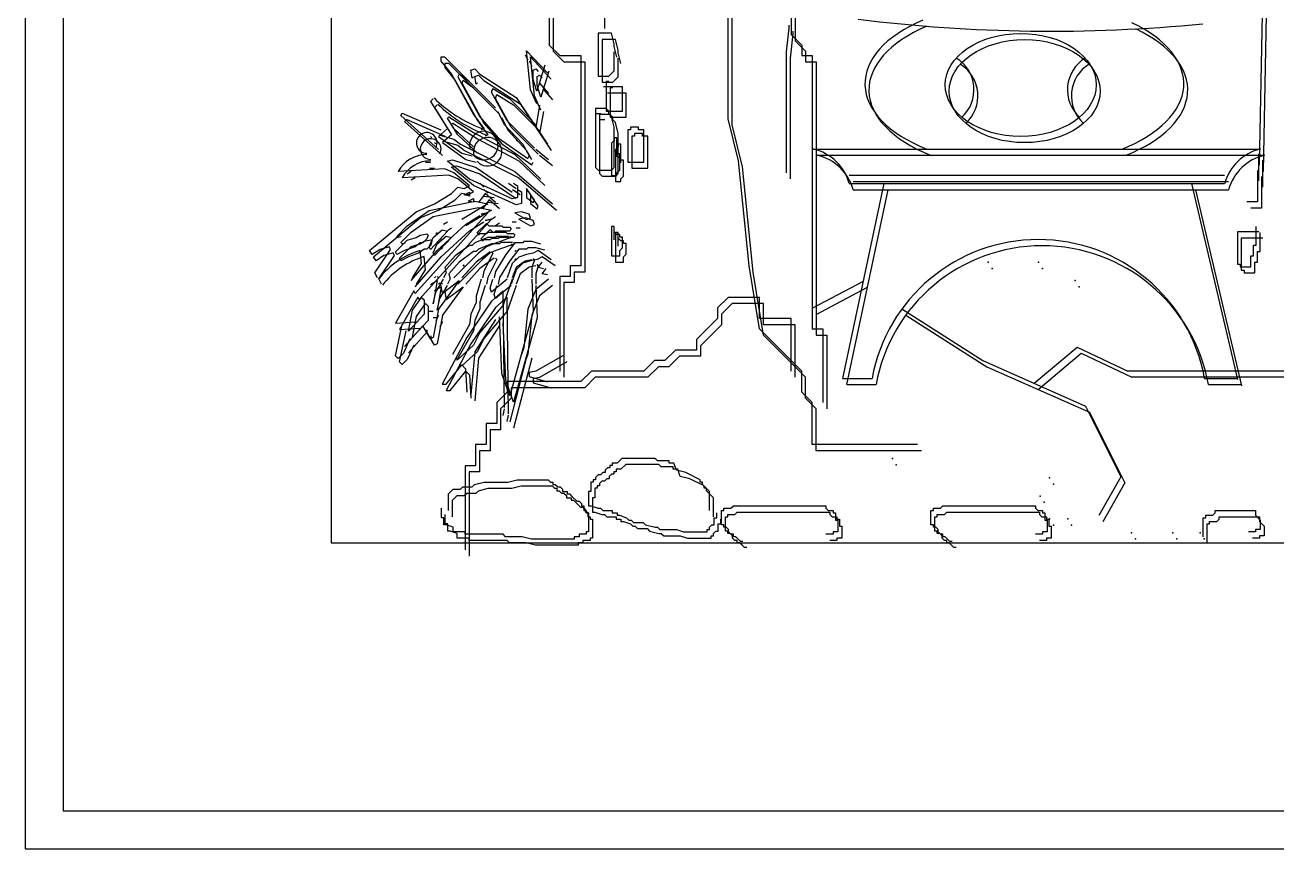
# Model space of a CAD drawing. Extents: x -74236 to 286982, y -14633 to 132816.
# Drawn here: x 105954.1 to 106281.5, y 123615.9 to 123831.3 of the extents above; entities that cross this region are included whole.
import ezdxf

# ---------------------------------------------------------------- set-up
doc = ezdxf.new("R2010")
doc.units = 0
doc.header["$LTSCALE"] = 10
doc.header["$MEASUREMENT"] = 0
doc.header["$PDSIZE"] = 5
for name, color, linetype in [('1活动家具', 4, 'Continuous'), ('4', 4, 'Continuous'), ('LAYER3', 4, 'Continuous')]:
    doc.layers.add(name, color=color, linetype=linetype)

# ---------------------------------------------------------------- blocks, each defined once
blk = doc.blocks.new('dsfgdgf')
at = {"layer": '4', "ltscale": 20}
for points in [[(106190.1, 122712.88), (106990.1, 122712.88), (106990.1, 123412.88), (106190.1, 123412.88)], [(106200.1, 122722.88), (106980.1, 122722.88), (106980.1, 123402.88), (106200.1, 123402.88)], [(106270.1, 122792.88), (106910.1, 122792.88), (106910.1, 123332.88), (106270.1, 123332.88)]]:
    blk.add_lwpolyline(points, close=True, dxfattribs=at)
at = {"layer": 'LAYER3'}
for p, q in [((106327.17, 123068.66), (106327.17, 122922.99)), ((106328.2, 123067.04), (106328.2, 122921.37)), ((106390.43, 122975.21), (106390.43, 122925.74)), ((106391.46, 122973.59), (106391.46, 122924.12)), ((106514.11, 122956.28), (106512.77, 122891.56)), ((106515.15, 122954.66), (106513.8, 122889.94)), ((106341.7, 122927.29), (106341.7, 122942.73)), ((106373.93, 122903.75), (106373.93, 122942.23)), ((106374.96, 122902.13), (106374.96, 122940.61)), ((106343.48, 122926.1), (106339.97, 122926.1)), ((106339.97, 122926.1), (106339.97, 122914.88)), ((106344.18, 122923.3), (106343.48, 122926.1)), ((106389.83, 122927.51), (106389.12, 122921.19)), ((106389.83, 122928.21), (106389.83, 122927.51)), ((106390.86, 122925.89), (106390.15, 122919.57)), ((106390.43, 122925.74), (106393.18, 122922.99)), ((106390.86, 122926.59), (106390.86, 122925.89)), ((106327.17, 122922.99), (106329.92, 122920.24)), ((106344.51, 122924.48), (106341, 122924.48)), ((106341, 122924.48), (106341, 122913.26)), ((106344.18, 122922.6), (106344.18, 122923.3)), ((106344.88, 122919.79), (106344.18, 122922.6)), ((106345.21, 122921.68), (106344.51, 122924.48)), ((106391.46, 122924.12), (106394.21, 122921.37)), ((106393.18, 122922.99), (106393.18, 122920.24)), ((106299.88, 122919.8), (106298.86, 122919.8)), ((106298.86, 122919.8), (106298.86, 122918.78)), ((106298.86, 122918.78), (106301.57, 122915.39)), ((106313.1, 122906.57), (106299.88, 122919.8)), ((106320.9, 122920.48), (106321.58, 122919.12)), ((106321.24, 122921.5), (106326.67, 122915.73)), ((106322.26, 122911.32), (106321.24, 122921.5)), ((106321.93, 122918.86), (106322.61, 122917.5)), ((106322.27, 122919.88), (106327.7, 122914.11)), ((106323.29, 122909.7), (106322.27, 122919.88)), ((106328.2, 122921.37), (106330.95, 122918.62)), ((106329.92, 122920.24), (106335.42, 122920.24)), ((106330.95, 122918.62), (106336.45, 122918.62)), ((106335.42, 122920.24), (106335.42, 122865.27)), ((106336.45, 122918.62), (106336.45, 122863.65)), ((106344.18, 122916.28), (106344.18, 122921.19)), ((106345.21, 122920.98), (106345.21, 122921.68)), ((106345.92, 122918.17), (106345.21, 122920.98)), ((106345.21, 122914.66), (106345.21, 122919.57)), ((106389.12, 122921.19), (106389.12, 122889.61)), ((106390.15, 122919.57), (106390.15, 122887.99)), ((106393.18, 122920.24), (106395.93, 122920.24)), ((106394.21, 122921.37), (106394.21, 122918.62)), ((106394.21, 122918.62), (106396.96, 122918.62)), ((106395.93, 122920.24), (106395.93, 122848.78)), ((106396.96, 122918.62), (106396.96, 122847.16)), ((106300.91, 122918.18), (106299.89, 122918.18)), ((106299.89, 122918.18), (106299.89, 122917.16)), ((106299.89, 122917.16), (106302.6, 122913.77)), ((106314.13, 122904.95), (106300.91, 122918.18)), ((106301.57, 122915.39), (106307.34, 122904.88)), ((106303.61, 122915.39), (106303.27, 122914.71)), ((106306.32, 122913.36), (106303.61, 122915.39)), ((106306.66, 122916.41), (106307.68, 122916.75)), ((106307, 122914.37), (106306.66, 122916.41)), ((106307.68, 122916.75), (106309.03, 122915.39)), ((106309.03, 122915.39), (106318.53, 122909.29)), ((106322.94, 122916.41), (106323.62, 122916.75)), ((106322.94, 122914.03), (106322.94, 122916.41)), ((106323.62, 122916.75), (106324.3, 122916.07)), ((106325.99, 122917.76), (106323.96, 122910.98)), ((106327.02, 122916.14), (106324.99, 122909.36)), ((106342.78, 122914.88), (106344.18, 122916.28)), ((106302.6, 122913.77), (106308.37, 122903.26)), ((106303.27, 122914.71), (106309.03, 122904.2)), ((106304.64, 122913.77), (106304.3, 122913.09)), ((106304.3, 122913.09), (106310.06, 122902.58)), ((106307.35, 122911.74), (106304.64, 122913.77)), ((106307.34, 122914.71), (106307, 122914.37)), ((106307, 122914.37), (106307, 122914.37)), ((106307.69, 122914.79), (106308.71, 122915.13)), ((106308.03, 122912.75), (106307.69, 122914.79)), ((106308.37, 122913.09), (106308.03, 122912.75)), ((106308.03, 122912.75), (106308.03, 122912.75)), ((106308.71, 122915.13), (106310.06, 122913.77)), ((106310.06, 122913.77), (106319.56, 122907.67)), ((106323.96, 122910.98), (106322.94, 122914.03)), ((106323.97, 122914.79), (106324.65, 122915.13)), ((106323.97, 122912.41), (106323.97, 122914.79)), ((106324.99, 122909.36), (106323.97, 122912.41)), ((106324.63, 122913.02), (106327.01, 122910.3)), ((106324.65, 122915.13), (106325.33, 122914.45)), ((106339.97, 122914.88), (106342.78, 122914.88)), ((106341, 122913.26), (106343.81, 122913.26)), ((106346.29, 122912.07), (106341.37, 122912.07)), ((106342.78, 122913.47), (106342.08, 122913.47)), ((106342.08, 122913.47), (106342.08, 122905.75)), ((106343.81, 122913.26), (106345.21, 122914.66)), ((106346.29, 122905.75), (106346.29, 122912.07)), ((106296.82, 122908.95), (106296.14, 122908.27)), ((106312.09, 122910.64), (106312.42, 122911.66)), ((106316.16, 122903.18), (106312.09, 122910.64)), ((106312.42, 122911.66), (106316.83, 122908.95)), ((106313.12, 122909.02), (106313.46, 122910.04)), ((106317.19, 122901.56), (106313.12, 122909.02)), ((106313.46, 122910.04), (106317.86, 122907.33)), ((106316.83, 122908.95), (106323.62, 122902.16)), ((106318.53, 122909.29), (106326.67, 122897.08)), ((106323.96, 122907.59), (106322.26, 122911.32)), ((106324.99, 122905.97), (106323.29, 122909.7)), ((106325.67, 122911.4), (106328.04, 122908.68)), ((106347.32, 122910.45), (106342.41, 122910.45)), ((106343.81, 122911.85), (106343.11, 122911.85)), ((106343.11, 122911.85), (106343.11, 122904.13)), ((106347.32, 122904.13), (106347.32, 122910.45)), ((106296.14, 122908.27), (106300.55, 122901.15)), ((106297.85, 122907.33), (106297.18, 122906.65)), ((106297.18, 122906.65), (106301.58, 122899.53)), ((106315.48, 122902.16), (106313.78, 122905.55)), ((106317.86, 122907.33), (106324.65, 122900.54)), ((106319.56, 122907.67), (106327.7, 122895.46)), ((106324.63, 122907.25), (106323.62, 122901.48)), ((106325.67, 122905.63), (106324.65, 122899.87)), ((106342.08, 122906.45), (106339.27, 122906.45)), ((106339.27, 122906.45), (106339.27, 122903.65)), ((106342.78, 122905.75), (106342.08, 122906.45)), ((106342.08, 122905.75), (106346.29, 122905.75)), ((106342.78, 122905.05), (106342.78, 122905.75)), ((106288.34, 122904.54), (106288.68, 122905.22)), ((106298.18, 122895.72), (106288.34, 122904.54)), ((106288.68, 122905.22), (106298.86, 122900.81)), ((106289.37, 122902.92), (106289.71, 122903.6)), ((106299.21, 122894.1), (106289.37, 122902.92)), ((106289.71, 122903.6), (106299.89, 122899.19)), ((106300.55, 122903.86), (106300.89, 122904.2)), ((106302.25, 122901.15), (106300.55, 122903.86)), ((106300.89, 122904.2), (106307.34, 122900.13)), ((106301.58, 122902.24), (106301.92, 122902.58)), ((106303.28, 122899.53), (106301.58, 122902.24)), ((106301.92, 122902.58), (106308.37, 122898.51)), ((106307.34, 122904.88), (106310.05, 122901.15)), ((106308.37, 122903.26), (106311.08, 122899.53)), ((106309.03, 122904.2), (106313.78, 122898.77)), ((106310.06, 122902.58), (106314.81, 122897.15)), ((106316.51, 122900.54), (106314.81, 122903.94)), ((106320.23, 122897.08), (106315.48, 122902.16)), ((106323.28, 122896.06), (106316.16, 122903.18)), ((106340.67, 122905.05), (106339.27, 122905.05)), ((106339.27, 122905.05), (106339.27, 122891.02)), ((106343.11, 122904.84), (106340.3, 122904.84)), ((106340.3, 122904.84), (106340.3, 122902.03)), ((106341.7, 122903.43), (106340.3, 122903.43)), ((106340.3, 122903.43), (106340.3, 122889.4)), ((106343.48, 122904.35), (106342.78, 122905.05)), ((106343.81, 122904.13), (106343.11, 122904.84)), ((106343.11, 122904.13), (106347.32, 122904.13)), ((106344.18, 122901.54), (106343.48, 122904.35)), ((106343.81, 122903.43), (106343.81, 122904.13)), ((106344.51, 122902.73), (106343.81, 122903.43)), ((106345.21, 122899.92), (106344.51, 122902.73)), ((106376.68, 122892.76), (106373.93, 122903.75)), ((106377.71, 122891.14), (106374.96, 122902.13)), ((106296.48, 122898.77), (106296.14, 122899.11)), ((106296.14, 122899.11), (106296.14, 122899.11)), ((106300.55, 122901.15), (106298.18, 122899.11)), ((106298.18, 122899.11), (106304.28, 122894.7)), ((106298.52, 122899.45), (106302.25, 122898.43)), ((106301.58, 122899.53), (106299.21, 122897.49)), ((106307.34, 122896.4), (106302.25, 122901.15)), ((106308.37, 122894.78), (106303.28, 122899.53)), ((106307.34, 122900.13), (106318.19, 122894.36)), ((106310.05, 122901.15), (106309.37, 122900.81)), ((106311.08, 122899.53), (106310.4, 122899.19)), ((106321.26, 122895.46), (106316.51, 122900.54)), ((106324.31, 122894.44), (106317.19, 122901.56)), ((106317.85, 122899.45), (106317.51, 122899.79)), ((106317.51, 122899.79), (106317.51, 122899.79)), ((106344.18, 122891.02), (106344.18, 122901.54)), ((106345.21, 122889.4), (106345.21, 122899.92)), ((106348.4, 122900.84), (106347.69, 122900.84)), ((106347.69, 122900.84), (106347.69, 122892.42)), ((106350.5, 122901.54), (106348.4, 122901.54)), ((106348.4, 122901.54), (106348.4, 122900.84)), ((106349.43, 122899.22), (106348.72, 122899.22)), ((106348.72, 122899.22), (106348.72, 122890.8)), ((106351.53, 122899.92), (106349.43, 122899.92)), ((106349.43, 122899.92), (106349.43, 122899.22)), ((106350.5, 122900.84), (106350.5, 122901.54)), ((106351.91, 122900.84), (106350.5, 122900.84)), ((106351.53, 122899.22), (106351.53, 122899.92)), ((106352.94, 122899.22), (106351.53, 122899.22)), ((106351.91, 122898.03), (106351.91, 122900.84)), ((106352.94, 122896.41), (106352.94, 122899.22)), ((106297.51, 122897.15), (106297.18, 122897.49)), ((106297.18, 122897.49), (106297.18, 122897.49)), ((106299.21, 122897.49), (106305.32, 122893.08)), ((106299.55, 122897.83), (106303.28, 122896.81)), ((106302.25, 122898.43), (106303.95, 122897.08)), ((106303.28, 122896.81), (106304.98, 122895.46)), ((106303.95, 122897.08), (106318.19, 122889.95)), ((106308.37, 122898.51), (106319.22, 122892.74)), ((106313.78, 122898.77), (106321.58, 122893.34)), ((106314.81, 122897.15), (106322.61, 122891.73)), ((106318.88, 122897.83), (106318.54, 122898.17)), ((106318.54, 122898.17), (106318.54, 122898.17)), ((106321.58, 122894.7), (106320.23, 122897.08)), ((106327.01, 122893.01), (106323.62, 122895.72)), ((106344.18, 122898.03), (106343.48, 122897.33)), ((106343.48, 122897.33), (106343.48, 122888.91)), ((106344.88, 122898.74), (106344.18, 122898.74)), ((106344.18, 122898.74), (106344.18, 122898.03)), ((106345.21, 122896.41), (106344.51, 122895.71)), ((106344.51, 122895.71), (106344.51, 122887.29)), ((106344.88, 122893.82), (106344.88, 122898.74)), ((106345.92, 122897.12), (106345.21, 122897.12)), ((106345.21, 122897.12), (106345.21, 122896.41)), ((106345.92, 122892.2), (106345.92, 122897.12)), ((106351.91, 122892.42), (106351.91, 122898.03)), ((106352.94, 122890.8), (106352.94, 122896.41)), ((106396.2, 122895.81), (106513.18, 122895.81)), ((106296.14, 122892.33), (106294.79, 122892.33)), ((106294.79, 122892.33), (106294.79, 122892.33)), ((106300.55, 122892.67), (106301.91, 122893.01)), ((106306.32, 122887.92), (106300.55, 122892.67)), ((106301.91, 122893.01), (106308.02, 122890.97)), ((106304.28, 122894.7), (106307, 122894.02)), ((106304.98, 122895.46), (106319.22, 122888.33)), ((106305.32, 122893.08), (106308.03, 122892.4)), ((106318.19, 122894.36), (106324.97, 122887.92)), ((106319.22, 122892.74), (106326, 122886.3)), ((106322.61, 122893.08), (106321.26, 122895.46)), ((106321.58, 122893.34), (106321.92, 122894.02)), ((106322.61, 122891.73), (106322.95, 122892.4)), ((106328.04, 122891.39), (106324.65, 122894.1)), ((106344.88, 122895.23), (106344.18, 122895.23)), ((106344.88, 122894.52), (106344.88, 122895.23)), ((106345.59, 122894.52), (106344.88, 122894.52)), ((106345.92, 122893.61), (106345.21, 122893.61)), ((106345.59, 122890.31), (106345.59, 122894.52)), ((106345.92, 122892.91), (106345.92, 122893.61)), ((106346.62, 122892.91), (106345.92, 122892.91)), ((106346.62, 122888.69), (106346.62, 122892.91)), ((106347.69, 122892.42), (106351.91, 122892.42)), ((106379.43, 122865.27), (106376.68, 122892.76)), ((106397.24, 122894.19), (106514.21, 122894.19)), ((106512.71, 122887.51), (106512.71, 122894.52)), ((106513.74, 122885.89), (106513.74, 122892.91)), ((106299.88, 122890.63), (106287.67, 122889.95)), ((106300.91, 122889.01), (106288.7, 122888.33)), ((106291.06, 122889.95), (106290.04, 122889.27)), ((106297.18, 122890.71), (106295.82, 122890.71)), ((106295.82, 122890.71), (106295.82, 122890.71)), ((106302.25, 122889.61), (106299.88, 122890.63)), ((106303.28, 122887.99), (106300.91, 122889.01)), ((106301.58, 122891.05), (106302.94, 122891.39)), ((106307.35, 122886.3), (106301.58, 122891.05)), ((106306.32, 122886.22), (106302.25, 122889.61)), ((106302.94, 122891.39), (106309.05, 122889.35)), ((106308.02, 122890.97), (106317.51, 122884.53)), ((106309.05, 122889.35), (106318.54, 122882.91)), ((106318.19, 122889.95), (106328.03, 122881.47)), ((106339.27, 122891.02), (106339.97, 122890.31)), ((106339.97, 122890.31), (106343.48, 122890.31)), ((106340.3, 122889.4), (106341, 122888.69)), ((106343.48, 122890.31), (106344.18, 122891.02)), ((106344.51, 122888.69), (106345.21, 122889.4)), ((106344.88, 122889.61), (106345.59, 122890.31)), ((106344.88, 122888.91), (106344.88, 122889.61)), ((106348.72, 122890.8), (106352.94, 122890.8)), ((106380.46, 122863.65), (106377.71, 122891.14)), ((106512.34, 122890.23), (106512.34, 122881.98)), ((106292.09, 122888.33), (106291.07, 122887.66)), ((106301.57, 122884.19), (106303.27, 122885.88)), ((106303.27, 122885.88), (106304.96, 122885.54)), ((106307.35, 122884.6), (106303.28, 122887.99)), ((106304.96, 122885.54), (106306.32, 122886.22)), ((106317.51, 122882.83), (106306.32, 122887.92)), ((106318.54, 122881.21), (106307.35, 122886.3)), ((106309.03, 122886.9), (106310.05, 122885.88)), ((106316.49, 122886.9), (106318.53, 122885.54)), ((106317.85, 122886.9), (106318.87, 122886.22)), ((106318.87, 122886.22), (106318.87, 122883.17)), ((106319.22, 122888.33), (106329.06, 122879.85)), ((106341, 122888.69), (106344.51, 122888.69)), ((106343.48, 122888.91), (106344.88, 122888.91)), ((106344.51, 122887.29), (106345.92, 122887.29)), ((106345.92, 122887.99), (106346.62, 122888.69)), ((106345.92, 122887.29), (106345.92, 122887.99)), ((106403.96, 122835.87), (106414.73, 122886.77)), ((106405.61, 122888.96), (106503.77, 122888.96)), ((106405.61, 122886.77), (106503.77, 122886.77)), ((106406.64, 122887.34), (106504.8, 122887.34)), ((106495.09, 122886.77), (106507.15, 122835.57)), ((106513.37, 122888.61), (106513.37, 122880.36)), ((106297.16, 122881.47), (106301.57, 122884.19)), ((106298.19, 122879.85), (106302.6, 122882.57)), ((106302.6, 122882.57), (106304.3, 122884.26)), ((106304.3, 122884.26), (106305.99, 122883.92)), ((106304.96, 122883.85), (106306.32, 122884.53)), ((106306.32, 122883.51), (106304.96, 122883.85)), ((106305.99, 122883.92), (106307.35, 122884.6)), ((106305.99, 122882.23), (106307.35, 122882.91)), ((106306.32, 122884.53), (106306.32, 122883.51)), ((106307.35, 122882.91), (106307.35, 122881.89)), ((106310.39, 122884.19), (106308.69, 122881.81)), ((106311.42, 122882.57), (106309.72, 122880.19)), ((106310.05, 122883.51), (106312.76, 122883.17)), ((106310.06, 122885.28), (106311.08, 122884.26)), ((106313.1, 122881.81), (106310.39, 122884.19)), ((106314.13, 122880.19), (106311.42, 122882.57)), ((106318.87, 122883.17), (106317.51, 122882.83)), ((106317.53, 122885.28), (106319.56, 122883.92)), ((106318.88, 122885.28), (106319.9, 122884.6)), ((106319.9, 122884.6), (106319.9, 122881.55)), ((106321.24, 122885.54), (106321.24, 122883.17)), ((106323.28, 122882.49), (106321.24, 122885.54)), ((106321.24, 122883.17), (106322.94, 122881.81)), ((106322.27, 122883.92), (106322.27, 122881.55)), ((106324.31, 122880.87), (106322.27, 122883.92)), ((106322.94, 122881.81), (106323.28, 122882.49)), ((106404.99, 122834.25), (106415.76, 122885.15)), ((106406.64, 122885.15), (106504.8, 122885.15)), ((106496.13, 122885.15), (106508.18, 122833.95)), ((106280.2, 122869.26), (106292.41, 122879.44)), ((106290.04, 122875.71), (106295.81, 122879.78)), ((106292.41, 122879.44), (106297.16, 122881.47)), ((106293.44, 122877.82), (106298.19, 122879.85)), ((106295.81, 122879.78), (106307.68, 122882.15)), ((106296.84, 122878.16), (106308.71, 122880.53)), ((106311.07, 122881.47), (106304.28, 122877.4)), ((106312.1, 122879.85), (106305.32, 122875.78)), ((106307.35, 122881.89), (106305.99, 122882.23)), ((106307.68, 122882.15), (106311.07, 122881.47)), ((106308.71, 122880.53), (106312.1, 122879.85)), ((106311.08, 122881.89), (106313.79, 122881.55)), ((106319.89, 122879.44), (106318.19, 122879.1)), ((106319.9, 122881.55), (106318.54, 122881.21)), ((106321.92, 122878.76), (106319.89, 122879.44)), ((106322.27, 122881.55), (106323.97, 122880.19)), ((106323.97, 122880.19), (106324.31, 122880.87)), ((106512.34, 122881.98), (106509.59, 122881.98)), ((106513.37, 122880.36), (106510.62, 122880.36)), ((106281.24, 122867.64), (106293.44, 122877.82)), ((106291.07, 122874.09), (106296.84, 122878.16)), ((106311.07, 122879.1), (106292.07, 122858.07)), ((106312.1, 122877.48), (106293.11, 122856.45)), ((106297.84, 122869.26), (106305.3, 122876.05)), ((106300.55, 122876.73), (106299.54, 122876.05)), ((106305.3, 122876.05), (106309.03, 122878.42)), ((106306.33, 122874.43), (106310.06, 122876.8)), ((106308.35, 122874.01), (106310.73, 122876.39)), ((106311.07, 122879.1), (106309.37, 122878.76)), ((106309.37, 122878.76), (106311.07, 122879.1)), ((106312.1, 122877.48), (106310.4, 122877.14)), ((106310.4, 122877.14), (106312.1, 122877.48)), ((106310.73, 122876.39), (106311.41, 122875.71)), ((106313.1, 122878.08), (106312.09, 122877.4)), ((106314.13, 122876.46), (106313.12, 122875.78)), ((106318.53, 122876.73), (106317.51, 122876.73)), ((106318.19, 122879.1), (106321.24, 122877.4)), ((106320.92, 122877.82), (106319.22, 122877.48)), ((106319.22, 122877.48), (106322.27, 122875.78)), ((106322.95, 122877.14), (106320.92, 122877.82)), ((106321.24, 122877.4), (106322.26, 122877.74)), ((106322.26, 122877.74), (106321.92, 122878.76)), ((106322.27, 122875.78), (106323.29, 122876.12)), ((106323.29, 122876.12), (106322.95, 122877.14)), ((106287.33, 122872.99), (106290.04, 122875.71)), ((106287.67, 122872.66), (106287.33, 122872.99)), ((106288.42, 122872.87), (106287.67, 122872.66)), ((106288.36, 122871.38), (106291.07, 122874.09)), ((106290.04, 122871.98), (106292.41, 122872.66)), ((106292.41, 122872.66), (106293.43, 122873.33)), ((106293.43, 122873.33), (106295.13, 122873.67)), ((106295.13, 122873.67), (106295.47, 122873.33)), ((106295.47, 122873.33), (106295.13, 122872.32)), ((106295.81, 122870.28), (106296.82, 122872.66)), ((106300.55, 122874.35), (106296.14, 122869.6)), ((106296.82, 122872.66), (106299.2, 122874.69)), ((106301.58, 122872.73), (106297.18, 122867.98)), ((106297.84, 122874.01), (106297.5, 122873.67)), ((106297.5, 122873.67), (106297.84, 122874.01)), ((106297.85, 122871.04), (106300.23, 122873.07)), ((106298.87, 122867.64), (106306.33, 122874.43)), ((106299.2, 122874.69), (106300.55, 122874.35)), ((106300.23, 122873.07), (106301.58, 122872.73)), ((106301.58, 122875.11), (106300.57, 122874.43)), ((106311.07, 122872.66), (106307.68, 122871.3)), ((106308.69, 122873.33), (106308.35, 122874.01)), ((106309.03, 122873.67), (106308.69, 122873.33)), ((106310.73, 122873.67), (106309.03, 122873.67)), ((106309.39, 122872.39), (106311.76, 122874.77)), ((106311.07, 122874.01), (106310.73, 122873.67)), ((106312.76, 122874.01), (106311.07, 122874.01)), ((106313.1, 122872.66), (106311.07, 122872.66)), ((106311.41, 122875.71), (106314.8, 122875.71)), ((106311.76, 122874.77), (106312.44, 122874.09)), ((106317.17, 122872.66), (106312.42, 122870.96)), ((106312.44, 122874.09), (106315.83, 122874.09)), ((106313.1, 122874.35), (106312.76, 122874.01)), ((106316.83, 122874.35), (106313.1, 122874.35)), ((106313.44, 122872.99), (106313.1, 122872.66)), ((106316.49, 122872.99), (106313.44, 122872.99)), ((106314.13, 122872.73), (106313.79, 122872.39)), ((106317.86, 122872.73), (106314.13, 122872.73)), ((106314.8, 122875.71), (106315.14, 122875.37)), ((106315.14, 122875.37), (106316.83, 122875.37)), ((106315.83, 122874.09), (106316.17, 122873.75)), ((106316.17, 122873.75), (106317.86, 122873.75)), ((106316.83, 122875.37), (106317.17, 122875.03)), ((106317.17, 122875.03), (106316.83, 122874.35)), ((106317.17, 122872.66), (106316.83, 122872.99)), ((106316.83, 122872.99), (106317.17, 122872.66)), ((106317.86, 122873.75), (106318.2, 122873.41)), ((106318.2, 122873.41), (106317.86, 122872.73)), ((106319.56, 122875.11), (106318.54, 122875.11)), ((106344.18, 122875.58), (106343.48, 122875.58)), ((106343.48, 122875.58), (106343.48, 122867.86)), ((106344.18, 122872.07), (106344.18, 122875.58)), ((106344.18, 122874.17), (106344.18, 122874.88)), ((106344.88, 122873.47), (106344.18, 122874.17)), ((106345.21, 122873.96), (106344.51, 122873.96)), ((106344.51, 122873.96), (106344.51, 122866.24)), ((106345.59, 122873.47), (106344.88, 122873.47)), ((106345.21, 122870.45), (106345.21, 122873.96)), ((106345.21, 122872.55), (106345.21, 122873.26)), ((106345.59, 122872.77), (106345.59, 122873.47)), ((106346.29, 122872.77), (106345.59, 122872.77)), ((106346.29, 122869.96), (106346.29, 122872.77)), ((106512.71, 122874.17), (106507.09, 122874.17)), ((106507.09, 122874.17), (106507.09, 122865.75)), ((106512.01, 122870.66), (106512.01, 122875.58)), ((106513.04, 122869.05), (106513.04, 122873.96)), ((106282.92, 122869.6), (106280.88, 122868.25)), ((106281.56, 122863.5), (106285.63, 122869.6)), ((106285.29, 122870.28), (106282.92, 122869.6)), ((106285.63, 122869.6), (106285.29, 122870.28)), ((106286.99, 122868.92), (106290.04, 122871.98)), ((106288.02, 122867.31), (106291.07, 122870.36)), ((106288.7, 122871.04), (106288.36, 122871.38)), ((106289.46, 122871.25), (106288.7, 122871.04)), ((106292.07, 122870.28), (106289.36, 122869.26)), ((106291.07, 122870.36), (106293.44, 122871.04)), ((106293.43, 122871.3), (106292.07, 122870.28)), ((106294.46, 122869.68), (106293.11, 122868.66)), ((106294.11, 122871.3), (106293.43, 122871.3)), ((106293.44, 122871.04), (106294.46, 122871.71)), ((106295.13, 122872.32), (106294.11, 122871.3)), ((106294.46, 122871.71), (106296.16, 122872.05)), ((106295.14, 122869.68), (106294.46, 122869.68)), ((106296.16, 122870.7), (106295.14, 122869.68)), ((106296.14, 122869.6), (106295.81, 122870.28)), ((106296.16, 122872.05), (106296.5, 122871.71)), ((106296.5, 122871.71), (106296.16, 122870.7)), ((106296.84, 122868.66), (106297.85, 122871.04)), ((106298.18, 122871.64), (106297.84, 122871.3)), ((106297.84, 122871.3), (106298.18, 122871.64)), ((106298.87, 122872.39), (106298.53, 122872.05)), ((106298.53, 122872.05), (106298.87, 122872.39)), ((106299.21, 122870.02), (106298.87, 122869.68)), ((106298.87, 122869.68), (106299.21, 122870.02)), ((106306.32, 122870.62), (106302.59, 122867.91)), ((106307, 122870.62), (106306.32, 122870.62)), ((106307.68, 122871.3), (106307, 122870.62)), ((106308.71, 122869.68), (106308.03, 122869)), ((106310.73, 122870.28), (106308.69, 122868.59)), ((106312.1, 122871.04), (106308.71, 122869.68)), ((106309.72, 122871.71), (106309.39, 122872.39)), ((106310.06, 122872.05), (106309.72, 122871.71)), ((106311.76, 122872.05), (106310.06, 122872.05)), ((106312.42, 122870.96), (106310.73, 122870.28)), ((106312.1, 122872.39), (106311.76, 122872.05)), ((106313.79, 122872.39), (106312.1, 122872.39)), ((106314.13, 122871.04), (106312.1, 122871.04)), ((106318.2, 122871.04), (106313.46, 122869.34)), ((106314.47, 122871.38), (106314.13, 122871.04)), ((106317.53, 122871.38), (106314.47, 122871.38)), ((106318.19, 122871.3), (106315.82, 122868.25)), ((106319.22, 122869.68), (106316.85, 122866.63)), ((106317.51, 122870.96), (106317.17, 122870.62)), ((106317.17, 122870.62), (106317.51, 122870.96)), ((106318.2, 122871.04), (106317.86, 122871.38)), ((106317.86, 122871.38), (106318.2, 122871.04)), ((106320.23, 122871.3), (106318.19, 122871.3)), ((106321.26, 122869.68), (106319.22, 122869.68)), ((106320.56, 122871.64), (106320.23, 122871.3)), ((106322.6, 122871.64), (106320.56, 122871.64)), ((106321.6, 122870.02), (106321.26, 122869.68)), ((106323.63, 122870.02), (106321.6, 122870.02)), ((106324.97, 122870.96), (106322.6, 122871.64)), ((106326, 122869.34), (106323.63, 122870.02)), ((106345.92, 122871.85), (106345.21, 122872.55)), ((106345.59, 122869.26), (106346.29, 122869.96)), ((106346.62, 122871.85), (106345.92, 122871.85)), ((106346.62, 122871.15), (106346.62, 122871.85)), ((106347.32, 122871.15), (106346.62, 122871.15)), ((106347.32, 122868.34), (106347.32, 122871.15)), ((106513.74, 122872.55), (106508.12, 122872.55)), ((106508.12, 122872.55), (106508.12, 122864.13)), ((106511.31, 122867.86), (106511.31, 122870.66)), ((106511.31, 122870.66), (106512.01, 122870.66)), ((106280.88, 122868.25), (106280.2, 122869.26)), ((106281.91, 122866.63), (106281.24, 122867.64)), ((106283.95, 122867.98), (106281.91, 122866.63)), ((106282.59, 122861.88), (106286.66, 122867.98)), ((106286.32, 122868.66), (106283.95, 122867.98)), ((106286.66, 122867.98), (106286.32, 122868.66)), ((106287.33, 122868.25), (106286.99, 122868.92)), ((106289.36, 122869.26), (106287.33, 122868.25)), ((106288.36, 122866.63), (106288.02, 122867.31)), ((106290.39, 122867.64), (106288.36, 122866.63)), ((106293.11, 122868.66), (106290.39, 122867.64)), ((106291.06, 122861.46), (106297.84, 122869.26)), ((106292.09, 122859.84), (106298.87, 122867.64)), ((106293.77, 122865.87), (106293.43, 122869.26)), ((106294.8, 122864.25), (106294.46, 122867.64)), ((106297.18, 122867.98), (106296.84, 122868.66)), ((106302.59, 122867.91), (106299.88, 122864.85)), ((106303.62, 122866.29), (106300.91, 122863.24)), ((106308.69, 122868.59), (106303.27, 122863.16)), ((106307.35, 122869), (106303.62, 122866.29)), ((106308.02, 122866.21), (106304.28, 122862.14)), ((106309.72, 122866.97), (106304.3, 122861.54)), ((106308.03, 122869), (106307.35, 122869)), ((106311.75, 122868.92), (106308.02, 122866.21)), ((106312.78, 122867.31), (106309.05, 122864.59)), ((106311.76, 122868.66), (106309.72, 122866.97)), ((106312.42, 122868.59), (106310.05, 122863.84)), ((106313.46, 122866.97), (106311.08, 122862.22)), ((106313.46, 122869.34), (106311.76, 122868.66)), ((106312.42, 122868.59), (106312.09, 122868.92)), ((106312.09, 122868.92), (106312.42, 122868.59)), ((106315.82, 122868.25), (106313.1, 122863.84)), ((106313.46, 122866.97), (106313.12, 122867.31)), ((106313.12, 122867.31), (106313.46, 122866.97)), ((106316.85, 122866.63), (106314.13, 122862.22)), ((106319.21, 122867.57), (106317.51, 122865.87)), ((106318.53, 122867.23), (106318.19, 122866.89)), ((106318.19, 122866.89), (106318.53, 122867.23)), ((106318.54, 122869.34), (106318.2, 122869)), ((106318.2, 122869), (106318.54, 122869.34)), ((106320.9, 122866.55), (106318.53, 122864.85)), ((106321.24, 122868.25), (106319.21, 122867.57)), ((106322.27, 122866.63), (106320.24, 122865.95)), ((106322.6, 122866.89), (106320.9, 122866.55)), ((106322.94, 122868.59), (106321.24, 122868.25)), ((106323.97, 122866.97), (106322.27, 122866.63)), ((106323.28, 122866.89), (106322.6, 122864.85)), ((106324.3, 122869.26), (106322.94, 122868.59)), ((106323.28, 122866.89), (106322.94, 122867.23)), ((106322.94, 122867.23), (106323.28, 122866.89)), ((106325.33, 122867.64), (106323.97, 122866.97)), ((106327.69, 122866.89), (106324.3, 122869.26)), ((106324.3, 122864.85), (106325.31, 122866.21)), ((106328.72, 122865.27), (106325.33, 122867.64)), ((106343.48, 122867.86), (106345.59, 122867.86)), ((106344.51, 122866.24), (106346.62, 122866.24)), ((106345.59, 122867.86), (106345.59, 122869.26)), ((106346.62, 122867.64), (106347.32, 122868.34)), ((106346.62, 122866.24), (106346.62, 122867.64)), ((106510.6, 122865.05), (106510.6, 122867.86)), ((106510.6, 122867.86), (106511.31, 122867.86)), ((106511.63, 122863.43), (106511.63, 122866.24)), ((106511.63, 122866.24), (106512.34, 122866.24)), ((106512.34, 122866.24), (106512.34, 122869.05)), ((106512.34, 122869.05), (106513.04, 122869.05)), ((106282.24, 122862.14), (106281.56, 122863.5)), ((106291.4, 122862.14), (106293.77, 122865.87)), ((106292.43, 122860.52), (106294.8, 122864.25)), ((106300.21, 122863.5), (106299.54, 122862.14)), ((106299.88, 122864.85), (106300.21, 122863.5)), ((106300.91, 122863.24), (106301.25, 122861.88)), ((106303.27, 122863.16), (106302.25, 122862.14)), ((106304.96, 122865.53), (106304.62, 122865.19)), ((106304.62, 122865.19), (106304.96, 122865.53)), ((106309.05, 122864.59), (106305.32, 122860.52)), ((106305.99, 122863.91), (106305.65, 122863.57)), ((106305.65, 122863.57), (106305.99, 122863.91)), ((106310.05, 122863.84), (106309.71, 122862.14)), ((106313.1, 122863.84), (106312.76, 122862.14)), ((106317.51, 122865.87), (106316.16, 122862.14)), ((106318.54, 122864.25), (106317.19, 122860.52)), ((106318.53, 122864.85), (106317.51, 122862.14)), ((106320.24, 122865.95), (106318.54, 122864.25)), ((106319.56, 122863.24), (106318.54, 122860.52)), ((106319.56, 122865.61), (106319.22, 122865.27)), ((106319.22, 122865.27), (106319.56, 122865.61)), ((106321.93, 122864.93), (106319.56, 122863.24)), ((106323.63, 122865.27), (106321.93, 122864.93)), ((106322.6, 122864.85), (106322.6, 122862.14)), ((106324.31, 122865.27), (106323.63, 122863.24)), ((106323.63, 122863.24), (106323.63, 122860.52)), ((106324.31, 122865.27), (106323.97, 122865.61)), ((106323.97, 122865.61), (106324.31, 122865.27)), ((106325.65, 122864.52), (106324.3, 122864.85)), ((106325.33, 122863.24), (106326.34, 122864.59)), ((106326.68, 122862.9), (106325.33, 122863.24)), ((106335.42, 122865.27), (106332.67, 122865.27)), ((106332.67, 122865.27), (106332.67, 122862.52)), ((106336.45, 122863.65), (106333.7, 122863.65)), ((106333.7, 122863.65), (106333.7, 122860.9)), ((106382.18, 122848.78), (106379.43, 122865.27)), ((106383.21, 122847.16), (106380.46, 122863.65)), ((106507.09, 122865.75), (106507.79, 122865.75)), ((106507.79, 122865.75), (106507.79, 122865.05)), ((106507.79, 122865.05), (106510.6, 122865.05)), ((106508.12, 122864.13), (106508.83, 122864.13)), ((106508.83, 122864.13), (106508.83, 122863.43)), ((106508.83, 122863.43), (106511.63, 122863.43)), ((106283.27, 122860.52), (106282.59, 122861.88)), ((106296.14, 122860.45), (106297.84, 122861.46)), ((106297.84, 122861.46), (106296.82, 122855.36)), ((106297.5, 122862.48), (106297.16, 122862.14)), ((106297.16, 122862.14), (106297.5, 122862.48)), ((106297.18, 122858.83), (106298.87, 122859.84)), ((106297.5, 122858.41), (106299.54, 122861.8)), ((106298.18, 122862.14), (106297.84, 122862.48)), ((106297.84, 122862.48), (106298.18, 122862.14)), ((106298.87, 122859.84), (106297.85, 122853.74)), ((106303.61, 122861.46), (106298.18, 122854)), ((106298.53, 122860.86), (106298.19, 122860.52)), ((106298.19, 122860.52), (106298.53, 122860.86)), ((106298.53, 122856.79), (106300.57, 122860.18)), ((106298.86, 122860.11), (106299.2, 122858.07)), ((106299.21, 122860.52), (106298.87, 122860.86)), ((106298.87, 122860.86), (106299.21, 122860.52)), ((106299.2, 122858.07), (106303.61, 122861.46)), ((106304.64, 122859.84), (106299.21, 122852.38)), ((106300.23, 122856.45), (106304.64, 122859.84)), ((106301.25, 122861.88), (106300.57, 122860.52)), ((106304.3, 122861.54), (106303.28, 122860.52)), ((106309.37, 122861.8), (106308.02, 122857.39)), ((106310.4, 122860.18), (106309.05, 122855.77)), ((106311.08, 122862.22), (106310.74, 122860.52)), ((106311.75, 122859.43), (106312.42, 122861.8)), ((106316.16, 122861.8), (106312.09, 122858.41)), ((106312.78, 122857.81), (106313.46, 122860.18)), ((106317.19, 122860.18), (106313.12, 122856.79)), ((106314.13, 122862.22), (106313.79, 122860.52)), ((106317.51, 122861.8), (106315.14, 122855.02)), ((106318.54, 122860.18), (106316.17, 122853.4)), ((106322.6, 122861.8), (106322.94, 122853.32)), ((106327.01, 122861.8), (106323.62, 122859.09)), ((106323.63, 122860.18), (106323.97, 122851.7)), ((106328.04, 122860.18), (106324.65, 122857.47)), ((106329.92, 122862.52), (106329.92, 122837.79)), ((106332.67, 122862.52), (106329.92, 122862.52)), ((106330.95, 122860.9), (106330.95, 122836.17)), ((106333.7, 122860.9), (106330.95, 122860.9)), ((106395.93, 122854.19), (106409.34, 122861.32)), ((106396.96, 122852.57), (106410.37, 122859.7)), ((106291.74, 122858.75), (106286.99, 122850.27)), ((106292.77, 122857.13), (106288.02, 122848.65)), ((106291.4, 122853.66), (106293.77, 122857.05)), ((106292.07, 122858.07), (106291.74, 122858.75)), ((106293.11, 122856.45), (106292.77, 122857.13)), ((106293.77, 122857.05), (106294.45, 122856.38)), ((106294.45, 122856.38), (106294.45, 122852.65)), ((106296.82, 122855.36), (106297.5, 122858.41)), ((106297.85, 122853.74), (106298.53, 122856.79)), ((106299.89, 122858.49), (106300.23, 122856.45)), ((106308.02, 122857.39), (106308.02, 122855.7)), ((106312.09, 122858.41), (106311.75, 122859.43)), ((106315.14, 122858.75), (106312.09, 122856.04)), ((106313.12, 122856.79), (106312.78, 122857.81)), ((106316.17, 122857.13), (106313.12, 122854.42)), ((106315.48, 122828.23), (106315.14, 122858.75)), ((106316.51, 122826.61), (106316.17, 122857.13)), ((106323.62, 122859.09), (106321.58, 122854)), ((106324.65, 122857.47), (106322.61, 122852.38)), ((106373.93, 122857.03), (106371.18, 122854.28)), ((106382.18, 122857.03), (106373.93, 122857.03)), ((106382.18, 122851.53), (106382.18, 122857.03)), ((106290.38, 122848.24), (106291.4, 122853.66)), ((106292.43, 122852.04), (106294.8, 122855.43)), ((106294.8, 122855.43), (106295.48, 122854.76)), ((106295.48, 122854.76), (106295.48, 122851.03)), ((106296.82, 122853.32), (106295.81, 122853.32)), ((106298.18, 122854), (106296.82, 122846.54)), ((106312.09, 122856.04), (106305.64, 122846.54)), ((106308.02, 122855.7), (106306.66, 122852.65)), ((106313.12, 122854.42), (106306.67, 122844.92)), ((106309.05, 122854.08), (106307.69, 122851.03)), ((106315.14, 122855.02), (106309.03, 122847.9)), ((106309.05, 122855.77), (106309.05, 122854.08)), ((106316.17, 122853.4), (106310.06, 122846.28)), ((106322.94, 122853.32), (106316.83, 122831.28)), ((106321.58, 122854), (106320.56, 122843.83)), ((106371.18, 122854.28), (106371.18, 122851.53)), ((106374.96, 122855.41), (106372.21, 122852.66)), ((106383.21, 122855.41), (106374.96, 122855.41)), ((106383.21, 122849.91), (106383.21, 122855.41)), ((106419.36, 122854.01), (106440.51, 122840.54)), ((106286.99, 122850.27), (106292.41, 122850.61)), ((106286.99, 122841.79), (106288.68, 122849.93)), ((106294.45, 122852.65), (106290.38, 122848.24)), ((106291.41, 122846.62), (106292.43, 122852.04)), ((106295.48, 122851.03), (106291.41, 122846.62)), ((106297.85, 122851.7), (106296.84, 122851.7)), ((106298.18, 122852.31), (106297.5, 122850.95)), ((106299.21, 122852.38), (106297.85, 122844.92)), ((106299.21, 122850.69), (106298.53, 122849.33)), ((106306.32, 122849.93), (106301.91, 122842.13)), ((106306.66, 122852.65), (106306.32, 122849.93)), ((106307.69, 122851.03), (106307.35, 122848.31)), ((106313.1, 122851.29), (106307.68, 122842.81)), ((106314.8, 122837.04), (106314.12, 122851.97)), ((106315.83, 122835.42), (106315.15, 122850.35)), ((106323.97, 122851.7), (106317.86, 122829.66)), ((106322.61, 122852.38), (106321.6, 122842.21)), ((106371.18, 122851.53), (106368.42, 122848.78)), ((106372.21, 122849.91), (106369.46, 122847.16)), ((106372.21, 122852.66), (106372.21, 122849.91)), ((106390.43, 122851.53), (106382.18, 122851.53)), ((106391.46, 122849.91), (106383.21, 122849.91)), ((106390.43, 122840.53), (106390.43, 122851.53)), ((106391.46, 122838.91), (106391.46, 122849.91)), ((106420.39, 122852.39), (106441.54, 122838.92)), ((106288.02, 122848.65), (106293.44, 122848.99)), ((106288.02, 122840.17), (106289.71, 122848.31)), ((106294.11, 122849.59), (106289.36, 122844.17)), ((106295.14, 122847.97), (106290.39, 122842.55)), ((106296.14, 122846.2), (106294.11, 122849.59)), ((106295.13, 122848.58), (106295.13, 122847.56)), ((106297.18, 122844.58), (106295.14, 122847.97)), ((106296.82, 122846.54), (106296.14, 122846.2)), ((106296.16, 122846.96), (106296.16, 122845.94)), ((106305.64, 122846.54), (106299.2, 122834.33)), ((106307.35, 122848.31), (106302.94, 122840.51)), ((106309.03, 122847.9), (106307.34, 122844.51)), ((106314.13, 122849.67), (106308.71, 122841.19)), ((106368.42, 122848.78), (106365.67, 122846.03)), ((106369.46, 122847.16), (106366.71, 122844.41)), ((106390.43, 122840.53), (106382.18, 122848.78)), ((106391.46, 122838.91), (106383.21, 122847.16)), ((106395.93, 122848.78), (106398.68, 122848.78)), ((106396.96, 122847.16), (106399.71, 122847.16)), ((106398.68, 122848.78), (106398.68, 122829.54)), ((106399.71, 122847.16), (106399.71, 122827.92)), ((106290.72, 122846.2), (106289.02, 122842.47)), ((106291.75, 122844.58), (106290.05, 122840.85)), ((106297.85, 122844.92), (106297.18, 122844.58)), ((106306.67, 122844.92), (106300.23, 122832.71)), ((106307.34, 122844.51), (106303.27, 122840.77)), ((106310.06, 122846.28), (106308.37, 122842.89)), ((106320.56, 122843.83), (106319.89, 122842.13)), ((106360.17, 122843.28), (106357.42, 122840.53)), ((106365.67, 122843.28), (106360.17, 122843.28)), ((106365.67, 122846.03), (106365.67, 122843.28)), ((106366.71, 122844.41), (106366.71, 122841.66)), ((106453.95, 122834.59), (106465.18, 122844.06)), ((106465.18, 122844.06), (106478.43, 122837.79)), ((106287.67, 122841.11), (106286.99, 122841.79)), ((106289.02, 122842.47), (106287.67, 122841.11)), ((106288.7, 122839.49), (106288.02, 122840.17)), ((106290.05, 122840.85), (106288.7, 122839.49)), ((106303.27, 122840.77), (106302.93, 122841.11)), ((106308.37, 122842.89), (106304.3, 122839.15)), ((106307.68, 122842.81), (106306.66, 122831.62)), ((106308.71, 122841.19), (106307.69, 122830)), ((106321.58, 122842.81), (106316.83, 122824.49)), ((106322.61, 122841.19), (106317.86, 122822.87)), ((106321.6, 122842.21), (106320.92, 122840.51)), ((106330.74, 122841.79), (106323.62, 122837.72)), ((106331.77, 122840.17), (106324.65, 122836.1)), ((106354.67, 122840.53), (106351.92, 122837.79)), ((106357.42, 122840.53), (106354.67, 122840.53)), ((106361.21, 122841.66), (106358.46, 122838.91)), ((106366.71, 122841.66), (106361.21, 122841.66)), ((106393.18, 122837.79), (106390.43, 122840.53)), ((106390.43, 122837.79), (106390.43, 122840.53)), ((106440.51, 122840.54), (106467.39, 122828.65)), ((106454.98, 122832.97), (106466.21, 122842.44)), ((106466.21, 122842.44), (106479.46, 122836.17)), ((106300.21, 122834.33), (106304.28, 122839.42)), ((106301.25, 122832.71), (106305.32, 122837.8)), ((106304.3, 122839.15), (106303.96, 122839.49)), ((106304.28, 122839.42), (106305.3, 122838.4)), ((106305.3, 122838.4), (106305.64, 122832.3)), ((106305.32, 122837.8), (106306.33, 122836.78)), ((106306.33, 122836.78), (106306.67, 122830.68)), ((106316.83, 122831.28), (106314.8, 122837.04)), ((106323.62, 122837.72), (106321.92, 122837.38)), ((106321.92, 122837.38), (106321.92, 122836.37)), ((106338.17, 122837.79), (106335.42, 122835.04)), ((106351.92, 122837.79), (106338.17, 122837.79)), ((106355.71, 122838.91), (106352.96, 122836.17)), ((106358.46, 122838.91), (106355.71, 122838.91)), ((106394.21, 122836.17), (106391.46, 122838.91)), ((106391.46, 122836.17), (106391.46, 122838.91)), ((106393.18, 122832.29), (106393.18, 122837.79)), ((106441.54, 122838.92), (106468.42, 122827.03)), ((106527.93, 122837.79), (106478.43, 122837.79)), ((106299.2, 122834.33), (106300.21, 122834.33)), ((106317.86, 122829.66), (106315.83, 122835.42)), ((106335.42, 122835.04), (106316.17, 122835.04)), ((106316.17, 122835.04), (106316.17, 122832.29)), ((106336.45, 122833.42), (106317.2, 122833.42)), ((106317.2, 122833.42), (106317.2, 122830.67)), ((106321.92, 122836.37), (106326.67, 122835.01)), ((106324.65, 122836.1), (106322.95, 122835.76)), ((106322.95, 122835.76), (106322.95, 122834.75)), ((106322.95, 122834.75), (106327.7, 122833.39)), ((106339.2, 122836.17), (106336.45, 122833.42)), ((106352.96, 122836.17), (106339.2, 122836.17)), ((106394.21, 122830.67), (106394.21, 122836.17)), ((106403.96, 122835.87), (106411.58, 122835.87)), ((106404.99, 122834.25), (106412.61, 122834.25)), ((106528.97, 122836.17), (106479.46, 122836.17)), ((106498.52, 122835.87), (106507.08, 122835.87)), ((106499.55, 122834.25), (106508.11, 122834.25)), ((106300.23, 122832.71), (106301.25, 122832.71)), ((106316.17, 122832.29), (106313.42, 122829.54)), ((106317.2, 122830.67), (106314.45, 122827.92)), ((106395.93, 122829.54), (106393.18, 122832.29)), ((106396.96, 122827.92), (106394.21, 122830.67)), ((106313.42, 122829.54), (106313.42, 122824.04)), ((106314.45, 122827.92), (106314.45, 122822.42)), ((106315.14, 122826.19), (106315.48, 122827.89)), ((106395.93, 122818.55), (106395.93, 122829.54)), ((106396.96, 122816.93), (106396.96, 122827.92)), ((106467.39, 122828.65), (106476.64, 122810.16)), ((106468.42, 122827.03), (106477.67, 122808.54)), ((106313.42, 122824.04), (106310.67, 122824.04)), ((106310.67, 122824.04), (106310.67, 122818.55)), ((106316.17, 122824.57), (106316.51, 122826.27)), ((106314.45, 122822.42), (106311.7, 122822.42)), ((106311.7, 122822.42), (106311.7, 122816.93)), ((106310.67, 122818.55), (106307.92, 122818.55)), ((106307.92, 122818.55), (106307.92, 122813.05)), ((106423.43, 122818.55), (106395.93, 122818.55)), ((106311.7, 122816.93), (106308.95, 122816.93)), ((106308.95, 122816.93), (106308.95, 122811.43)), ((106424.46, 122816.93), (106396.96, 122816.93)), ((106307.92, 122813.05), (106305.17, 122813.05)), ((106305.17, 122813.05), (106305.17, 122791.06)), ((106308.95, 122811.43), (106306.2, 122811.43)), ((106306.2, 122811.43), (106306.2, 122789.44)), ((106476.64, 122810.16), (106470.91, 122800.03)), ((106477.67, 122808.54), (106471.94, 122798.41))]:
    blk.add_line(p, q, dxfattribs=at)
for points in [[(106369.09, 122801.32), (106369.09, 122806.28), (106367.23, 122808.14), (106367.23, 122808.76), (106366.61, 122808.76), (106366.61, 122809.38), (106362.89, 122811.24), (106360.4, 122811.86), (106359.78, 122813.72), (106358.54, 122813.72), (106358.54, 122814.34), (106355.44, 122814.34), (106354.82, 122814.96), (106346.13, 122814.96), (106344.89, 122813.72), (106343.65, 122813.72), (106343.65, 122813.1), (106343.03, 122813.1), (106343.03, 122812.48), (106342.4, 122812.48), (106341.78, 122811.86), (106341.78, 122811.24), (106341.16, 122811.24), (106340.54, 122810.62), (106339.92, 122810.62), (106339.3, 122810), (106339.3, 122809.38), (106338.68, 122809.38), (106338.68, 122808.76), (106338.06, 122808.76), (106338.06, 122806.28), (106337.44, 122806.28), (106337.44, 122802.56), (106338.06, 122802.56), (106339.92, 122801.94), (106340.54, 122801.94), (106341.16, 122801.32), (106343.65, 122801.32), (106343.65, 122800.7), (106344.89, 122800.7), (106344.89, 122800.08), (106345.51, 122800.08), (106347.37, 122799.46), (106347.99, 122798.84), (106348.61, 122798.84), (106349.23, 122798.22), (106351.71, 122798.22), (106352.34, 122797.6), (106354.82, 122796.98), (106355.44, 122796.98), (106356.06, 122796.36), (106360.4, 122796.36), (106362.27, 122795.74), (106368.47, 122795.74), (106368.47, 122796.36), (106369.09, 122796.36), (106369.09, 122796.98), (106369.71, 122797.6), (106370.33, 122797.6), (106370.33, 122799.46), (106370.96, 122799.46), (106370.96, 122800.7)], [(106370.12, 122799.7), (106370.12, 122804.66), (106368.26, 122806.52), (106368.26, 122807.14), (106367.64, 122807.14), (106367.64, 122807.76), (106363.92, 122809.62), (106361.44, 122810.24), (106360.81, 122812.1), (106359.57, 122812.1), (106359.57, 122812.73), (106356.47, 122812.73), (106355.85, 122813.35), (106347.16, 122813.35), (106345.92, 122812.1), (106344.68, 122812.1), (106344.68, 122811.48), (106344.06, 122811.48), (106344.06, 122810.86), (106343.44, 122810.86), (106342.82, 122810.24), (106342.82, 122809.62), (106342.19, 122809.62), (106341.57, 122809), (106340.95, 122809), (106340.33, 122808.38), (106340.33, 122807.76), (106339.71, 122807.76), (106339.71, 122807.14), (106339.09, 122807.14), (106339.09, 122804.66), (106338.47, 122804.66), (106338.47, 122800.94), (106339.09, 122800.94), (106340.95, 122800.32), (106341.57, 122800.32), (106342.19, 122799.7), (106344.68, 122799.7), (106344.68, 122799.08), (106345.92, 122799.08), (106345.92, 122798.46), (106346.54, 122798.46), (106348.4, 122797.84), (106349.02, 122797.22), (106349.64, 122797.22), (106350.26, 122796.6), (106352.75, 122796.6), (106353.37, 122795.98), (106355.85, 122795.36), (106356.47, 122795.36), (106357.09, 122794.74), (106361.44, 122794.74), (106363.3, 122794.12), (106369.5, 122794.12), (106369.5, 122794.74), (106370.12, 122794.74), (106370.12, 122795.36), (106370.75, 122795.98), (106371.37, 122795.98), (106371.37, 122797.84), (106371.99, 122797.84), (106371.99, 122799.08)], [(106300.82, 122801.32), (106300.82, 122805.66), (106302.06, 122806.9), (106303.92, 122806.9), (106304.54, 122807.52), (106307.03, 122807.52), (106307.65, 122808.14), (106310.13, 122808.76), (106316.34, 122808.76), (106318.82, 122809.38), (106326.89, 122809.38), (106327.51, 122808.76), (106328.13, 122808.76), (106328.13, 122808.14), (106328.75, 122808.14), (106329.37, 122807.52), (106329.99, 122807.52), (106330.61, 122806.9), (106330.61, 122806.28), (106331.85, 122806.28), (106331.85, 122805.66), (106332.47, 122805.66), (106333.09, 122805.04), (106334.34, 122803.8), (106334.96, 122803.8), (106335.58, 122803.18), (106335.58, 122802.56), (106336.2, 122802.56), (106336.2, 122801.32), (106336.82, 122801.32), (106336.82, 122800.7), (106337.44, 122800.7), (106337.44, 122795.74), (106336.82, 122795.74), (106336.82, 122795.12), (106334.96, 122795.12), (106334.96, 122794.49), (106333.72, 122794.49), (106333.72, 122793.87), (106322.54, 122793.87), (106320.06, 122794.49), (106315.72, 122794.49), (106315.1, 122795.12), (106305.16, 122795.12), (106305.16, 122795.74), (106302.06, 122795.74), (106302.06, 122796.98), (106300.2, 122797.6), (106299.58, 122797.6), (106299.58, 122799.46), (106298.96, 122799.46), (106298.96, 122801.94)], [(106301.85, 122799.7), (106301.85, 122804.04), (106303.09, 122805.28), (106304.95, 122805.28), (106305.58, 122805.9), (106308.06, 122805.9), (106308.68, 122806.52), (106311.16, 122807.14), (106317.37, 122807.14), (106319.85, 122807.76), (106327.92, 122807.76), (106328.54, 122807.14), (106329.16, 122807.14), (106329.16, 122806.52), (106329.78, 122806.52), (106330.4, 122805.9), (106331.02, 122805.9), (106331.64, 122805.28), (106331.64, 122804.66), (106332.88, 122804.66), (106332.88, 122804.04), (106333.51, 122804.04), (106334.13, 122803.42), (106335.37, 122802.18), (106335.99, 122802.18), (106336.61, 122801.56), (106336.61, 122800.94), (106337.23, 122800.94), (106337.23, 122799.7), (106337.85, 122799.7), (106337.85, 122799.08), (106338.47, 122799.08), (106338.47, 122794.12), (106337.85, 122794.12), (106337.85, 122793.5), (106335.99, 122793.5), (106335.99, 122792.88), (106334.75, 122792.88), (106334.75, 122792.26), (106323.57, 122792.26), (106321.09, 122792.88), (106316.75, 122792.88), (106316.13, 122793.5), (106306.2, 122793.5), (106306.2, 122794.12), (106303.09, 122794.12), (106303.09, 122795.36), (106301.23, 122795.98), (106300.61, 122795.98), (106300.61, 122797.84), (106299.99, 122797.84), (106299.99, 122800.32)], [(106377.78, 122793.25), (106377.16, 122793.25), (106376.54, 122793.87), (106375.92, 122794.49), (106375.3, 122794.49), (106375.3, 122795.12), (106374.68, 122795.12), (106374.06, 122795.74), (106374.06, 122796.36), (106373.44, 122796.98), (106372.82, 122796.98), (106372.82, 122797.6), (106372.2, 122797.6), (106372.2, 122801.32), (106372.82, 122801.32), (106372.82, 122801.94), (106374.68, 122801.94), (106375.3, 122802.56), (106399.51, 122802.56), (106399.51, 122801.94), (106400.13, 122801.32), (106401.37, 122801.32), (106401.37, 122800.7), (106401.99, 122800.7), (106401.99, 122798.84), (106402.61, 122798.84), (106402.61, 122795.74), (106401.37, 122795.74), (106401.37, 122795.12), (106399.51, 122795.12)], [(106378.81, 122791.63), (106378.19, 122791.63), (106377.57, 122792.26), (106376.95, 122792.88), (106376.33, 122792.88), (106376.33, 122793.5), (106375.71, 122793.5), (106375.09, 122794.12), (106375.09, 122794.74), (106374.47, 122795.36), (106373.85, 122795.36), (106373.85, 122795.98), (106373.23, 122795.98), (106373.23, 122799.7), (106373.85, 122799.7), (106373.85, 122800.32), (106375.71, 122800.32), (106376.33, 122800.94), (106400.54, 122800.94), (106400.54, 122800.32), (106401.16, 122799.7), (106402.4, 122799.7), (106402.4, 122799.08), (106403.02, 122799.08), (106403.02, 122797.22), (106403.64, 122797.22), (106403.64, 122794.12), (106402.4, 122794.12), (106402.4, 122793.5), (106400.54, 122793.5)], [(106432.56, 122793.25), (106431.94, 122793.25), (106431.32, 122793.87), (106430.7, 122794.49), (106430.08, 122794.49), (106430.08, 122795.12), (106429.46, 122795.12), (106428.84, 122795.74), (106428.84, 122796.36), (106428.22, 122796.98), (106427.6, 122796.98), (106427.6, 122797.6), (106426.98, 122797.6), (106426.98, 122801.32), (106427.6, 122801.32), (106427.6, 122801.94), (106429.46, 122801.94), (106430.08, 122802.56), (106454.29, 122802.56), (106454.29, 122801.94), (106454.91, 122801.32), (106456.15, 122801.32), (106456.15, 122800.7), (106456.77, 122800.7), (106456.77, 122798.84), (106457.39, 122798.84), (106457.39, 122795.74), (106456.15, 122795.74), (106456.15, 122795.12), (106454.29, 122795.12)], [(106433.6, 122791.63), (106432.98, 122791.63), (106432.35, 122792.26), (106431.73, 122792.88), (106431.11, 122792.88), (106431.11, 122793.5), (106430.49, 122793.5), (106429.87, 122794.12), (106429.87, 122794.74), (106429.25, 122795.36), (106428.63, 122795.36), (106428.63, 122795.98), (106428.01, 122795.98), (106428.01, 122799.7), (106428.63, 122799.7), (106428.63, 122800.32), (106430.49, 122800.32), (106431.11, 122800.94), (106455.32, 122800.94), (106455.32, 122800.32), (106455.94, 122799.7), (106457.18, 122799.7), (106457.18, 122799.08), (106457.8, 122799.08), (106457.8, 122797.22), (106458.42, 122797.22), (106458.42, 122794.12), (106457.18, 122794.12), (106457.18, 122793.5), (106455.32, 122793.5)], [(106498.19, 122794.49), (106498.19, 122799.46), (106498.81, 122799.46), (106498.81, 122800.08), (106500.67, 122800.08), (106501.29, 122800.7), (106501.29, 122801.32), (106511.85, 122801.32), (106511.85, 122800.08), (106513.09, 122798.84), (106513.09, 122796.36), (106511.85, 122796.36), (106511.85, 122795.74), (106509.98, 122795.74)], [(106499.22, 122792.88), (106499.22, 122797.84), (106499.84, 122797.84), (106499.84, 122798.46), (106501.71, 122798.46), (106502.33, 122799.08), (106502.33, 122799.7), (106512.88, 122799.7), (106512.88, 122798.46), (106514.12, 122797.22), (106514.12, 122794.74), (106512.88, 122794.74), (106512.88, 122794.12), (106511.02, 122794.12)]]:
    blk.add_lwpolyline(points, dxfattribs=at)
for centre, radius, start, end in [((106458.36, 123332.53), 405.91, 262.864, 275.6125), ((106428.51, 122911.32), 9.71, 312.3397, 58.4103), ((106472.37, 122911.32), 9.71, 121.5897, 227.6603), ((106429.54, 122909.7), 9.71, 312.3397, 58.4103), ((106473.4, 122909.7), 9.71, 121.5897, 227.6603), ((106322.6, 122935.4), 36.63, 225.7441, 249.0755), ((106323.63, 122933.78), 36.63, 225.7441, 249.0755), ((106295.13, 122897.41), 2.71, 333.4349, 270), ((106310.05, 122896.74), 3.73, 221.6335, 195.2551), ((106311.08, 122895.12), 3.73, 221.6335, 195.2551), ((106296.16, 122895.8), 2.71, 333.4349, 270), ((106515.91, 122883.54), 12.56, 102.569, 165.113), ((106295.13, 122885.88), 8.48, 90, 151.3895), ((106296.16, 122884.26), 8.48, 90, 151.3895), ((106516.94, 122881.92), 12.56, 102.569, 165.113), ((106455.05, 122827.97), 44.18, 10.2958, 169.7042), ((106456.08, 122826.35), 44.18, 10.2958, 169.7042), ((106299.88, 122848.24), 22.05, 107.0378, 141.7456), ((106300.91, 122846.62), 22.05, 107.0378, 141.7456)]:
    blk.add_arc(centre, radius, start, end, dxfattribs=at)
at = {"layer": 'LAYER3', "color": 8}
for centre in [(106393.47, 122883.54), (106394.5, 122881.92)]:
    blk.add_arc(centre, 12.56, 14.887, 77.431, dxfattribs=at)
at = {"layer": 'LAYER3'}
for centre, start_param, end_param in [((106451.4, 122912.87), 5.401933, 7.194349), ((106451.4, 122912.87), 2.230429, 3.973646), ((106452.43, 122911.25), 5.401933, 7.194349), ((106452.43, 122911.25), 2.230429, 3.973646)]:
    blk.add_ellipse(centre, major_axis=(-41.69, 0), ratio=0.518072, start_param=start_param, end_param=end_param, dxfattribs=at)
for centre in [(106450.44, 122912.57), (106451.47, 122910.95)]:
    blk.add_ellipse(centre, major_axis=(-19.74, 0), ratio=0.682124, dxfattribs=at)
for p in [(106441.96, 122866.24), (106442.99, 122864.62), (106457.94, 122809.87), (106458.98, 122808.25), (106455.56, 122805.1), (106456.59, 122803.48), (106457.94, 122799.13), (106458.98, 122797.51), (106462.72, 122799.13), (106463.75, 122797.51), (106479.45, 122795.54), (106490.2, 122795.54), (106497.36, 122795.54), (106480.48, 122793.93), (106491.23, 122793.93), (106498.39, 122793.93)]:
    blk.add_point(p, dxfattribs=at)
at = {"layer": 'LAYER3', "color": 8}
for p in [(106455.1, 122866.24), (106456.13, 122864.62), (106464.66, 122861.46), (106465.69, 122859.84), (106416.88, 122814.9), (106417.91, 122813.29)]:
    blk.add_point(p, dxfattribs=at)

msp = doc.modelspace()

# ---------------------------------------------------------------- block references
at = {"layer": '1活动家具', "color": 0}
msp.add_blockref('dsfgdgf', (-235.96, 903.03), dxfattribs=at)

doc.saveas('drawing.dxf')
